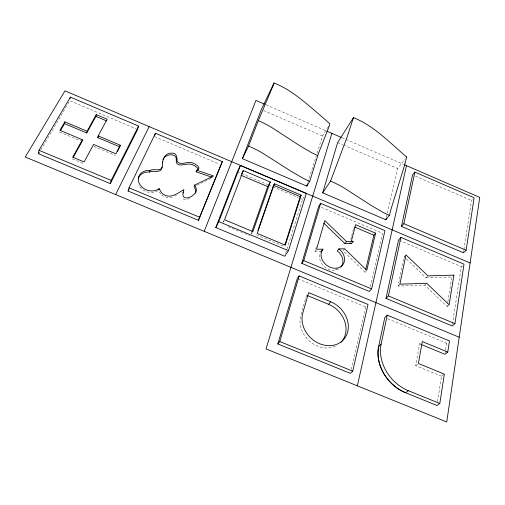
<?xml version="1.0" encoding="UTF-8"?>
<svg xmlns="http://www.w3.org/2000/svg" width="505" height="505" viewBox="0 0 505 505"><rect width="100%" height="100%" fill="white"/><g stroke="black" fill="none" stroke-linecap="round" stroke-linejoin="round"><path stroke-width="0.38" stroke-dasharray="2.52 1.89" d="M452.398 324.387L461.305 266.684L462.921 265.182M463.451 252.784L463.805 250.48M463.925 249.71L471.525 200.46L473.595 198.295M437.526 401.608L441.503 376.231L444.349 374.123M445.176 352.799L445.524 350.584M445.637 349.845L446.679 343.204L448.358 341.853M405.496 255.353L404.126 256.824L398.079 286.057L424.724 285.136L447.108 306.573L447.733 302.678M447.859 301.902L451.874 276.986L453.383 275.585M441.503 376.231L415.697 365.658L419.611 343.823L421.214 342.459M351.234 369.54L365.696 306.945L366.636 305.954M370.335 286.859L382.695 233.361L319.438 206.545M386.369 217.453L397.675 168.518L405.231 158.728M344.631 248.801L343.021 250.833L365.065 272.245L365.424 270.737M350.779 239.181L351.53 236.264M351.72 235.532L353.986 226.777M306.56 295.223L300.746 315.657A24.821 20.882 43.5 0 0 310.278 341.784A24.821 20.882 43.5 0 0 337.106 345.382M321.414 251.212L315.051 251.32L316.357 246.8M285.653 253.251L302.571 199.393L304.244 196.767M307.93 182.337L316.149 156.178M317.089 153.185L322.487 135.996L327.619 127.481M251.155 233.727L251.673 232.25M223.141 222.036L223.696 220.571M223.279 222.314L224.258 220.395M251.458 234.067L252.538 232.205M40.899 149.726L69.778 100.703L136.154 128.844M315.051 251.32L316.187 249.779M335.535 270.106L337.144 268.117M365.065 272.245L366.352 270.781M398.079 286.057L399.922 284.17M406.38 258.977L426.075 277.788L428.006 275.9M424.724 285.136L426.662 283.267M447.108 306.573L449.153 304.78M415.697 365.658L418.399 363.48M175.166 196.028L176.498 195.309M196.931 185.247L212.163 177.861M189.728 198.377C187.69 199.159 184.338 200.668 182.759 198.408M172.281 197.19L167.591 197.67L162.875 195.858A11.268 9.229 20.1 0 1 161.221 194.551M426.075 277.788L451.874 276.986M419.611 343.823L421.056 344.416M297.963 278.886L365.696 306.945M387.701 318.788L446.679 343.204M256.382 234.85L284.403 246.547M72.392 158.911L83.754 163.652M228.064 226.625L239.578 231.429M240.298 231.732L243.902 233.234M244.622 233.531L249.659 235.633M59.641 132.057L80.592 140.851M93.911 146.444L115.418 155.471M154.385 136.571L219.441 164.15M237.35 171.744L240.973 173.278M241.699 173.587L267.789 184.647M268.515 184.956L272.138 186.49M272.858 186.799L298.221 197.55M301.119 198.781L302.571 199.393M399.259 240.38L461.305 266.684M266.059 104.813L326.097 130.827M341.923 137.688L403.609 164.415M263.509 110.488L322.487 135.996M337.63 142.549L342.699 144.739M343.419 145.049L397.675 168.518M415.426 176.195L471.525 200.46M404.126 256.824L405.812 258.44M160.729 194.065L158.911 191.395M157.926 190.72A12.297 10.043 18.1 0 1 138.806 185.171M338.748 268.957A12.6 10.169 38.1 0 1 324.658 266.88A12.6 10.169 38.1 0 1 320.063 253.573"/><path stroke-width="0.76" d="M162.339 162.982L162.459 161.916M38.525 153.76L38.967 150.301L70.378 97.124L138.572 126.067L137.6 129.457L110.324 183.643L38.525 153.76L39.321 152.415M454.948 323.642L464 264.172L400.913 237.4L398.54 240.077L385.984 298.398L452.158 325.946L454.948 323.642L388.414 295.917L385.984 298.398M466.128 250.227L474.113 197.752L414.858 172.098L412.553 174.951L401.481 226.404L463.451 252.784L466.128 250.227L403.842 223.683L401.481 226.404M439.811 403.476L444.349 374.123L418.399 363.48L422.287 341.557L447.758 352.073L449.482 340.957L387.247 315.17L384.785 317.582L378.649 346.443C374.981 365.696 387.941 385.46 405.584 392.732L436.926 405.452L439.811 403.476L408.286 390.668A37.843 30.06 49.8 0 1 381.13 344.145L387.247 315.17M64.545 123.611L64.836 121.85L87.094 131.224L86.74 132.954L64.545 123.611L60.392 130.757M183.264 192.165L183.1 193.036M70.138 98.557L70.378 97.124M162.048 167.13C161.43 173.89 153.552 170.015 149.537 171.984A12.297 10.043 18.1 0 0 138.174 178.593M64.836 121.85L59.918 130.303L82.378 139.74L82.037 141.457L73.13 157.566M86.74 132.954L95.906 116.371L96.278 114.622L107.167 119.237L98.178 135.895L97.793 137.606L119.818 146.879L120.266 145.2L98.178 135.895M388.414 295.917L400.913 237.4M403.842 223.683L414.858 172.098M357.357 385.852L406.474 165.659M406.632 156.96C389.866 142.909 374.293 125.878 353.449 117.652L337.63 142.549L322.695 192.859L385.839 219.744L389.469 215.263A78.313 19.506 -65.6 0 1 391.04 209.095L403.129 170.021M406.601 157.087L406.525 157.415A67.051 14.052 -66.4 0 1 405.18 162.831L405.149 162.938M352.742 371.15L368.044 304.471L299.2 275.926L297.237 278.583L277.826 343.943L350.356 373.353L352.742 371.15L279.783 341.538L277.826 343.943M371.617 288.917L384.987 230.64L320.675 203.345L318.718 206.242L301.763 263.339L369.275 291.442L371.617 288.917L303.726 260.624L301.763 263.339M385.839 219.744L386.192 218.217M365.784 269.222L373.902 235.204L375.6 233.159L355.602 224.687L351.455 240.778L353.159 241.497L351.53 243.543L344.915 243.637L323.856 223.235M375.6 233.159L366.781 270.289L344.631 248.801L338.855 248.896L337.271 250.934A12.6 10.169 38.1 0 1 340.925 267.145M110.324 183.643L111.188 180.392L138.572 126.067M405.092 163.159L403.268 169.566M353.449 117.652L347.068 137.209L330.548 181.087L322.695 192.859M279.783 341.538L299.2 275.926M303.726 260.624L320.675 203.345M128.087 191.041L129.059 187.841L155.458 133.232L222.32 161.606L198.414 220.319L128.087 191.041L129.116 188.92M331.88 133.333L266.021 348.917L446.742 421.991L479.75 197.411L404.322 164.725M288.469 250.688L306.333 193.491L240.412 165.482L237.35 171.744L215.812 227.559L284.713 256.243L288.469 250.688L218.785 221.619L215.812 227.559M328.938 126.679L328.951 126.641A18.098 2.159 -66.4 0 0 329.923 123.769L316.9 112.438C303.707 101.227 290.388 89.41 274.045 83.009L261.35 109.553L242.394 158.671L306.756 186.074L307.457 183.833M306.756 186.074L309.71 181.383L317.765 155.628A18.47 2.317 -66.5 0 1 318.605 153.141L326.956 131.919A41.271 4.804 -66.5 0 0 327.284 131.092L328.906 126.774M284.87 245.058L300.229 196.641L301.169 195.151L274.392 183.788L273.527 185.316L300.229 196.641M301.169 195.151L285.338 245.133L257.234 233.398L274.392 183.788M154.599 135.902L155.458 133.232M149.512 172.016L150.048 170.393C153.88 168.26 160.925 172.23 162.459 166.429C162.099 160.445 164.283 152.851 171.618 153.166C176.845 152.251 177.154 157.895 177.122 161.537C180.796 166.183 188.516 160.23 193.516 163.361A11.11 8.926 22 0 1 195.372 164.213L197.815 166.006L198.926 167.849L198.635 168.91L196.805 170.248L196.148 171.833L212.125 177.274M257.916 230.413L273.274 186.055M251.932 231.517L267.713 186.604L270.263 182.034L243.29 170.589L241.624 173.928M270.263 182.034L252.898 231.587L224.58 219.757L243.29 170.589M158.747 189.747L159.132 188.693A12.335 10.056 18.2 0 1 139.355 183.637A12.335 10.056 18.2 0 1 150.048 170.393M274.045 83.009L273.319 84.903M218.785 221.619L240.412 165.482M242.394 158.671L248.548 146.027L258.314 120.632L270.036 92.971A31.127 1.218 -66.9 0 0 270.775 91.197A18.685 0.739 -66.9 0 0 273.344 84.853M204.203 231.328L255.934 100.426L264.614 104.188M198.414 220.319L222.32 161.606M196.805 170.248L213.558 175.955L194.823 185.026L194.16 186.591L195.403 189.545L195.706 191.957A6.893 5.637 22.2 0 1 195.467 193.118M162.945 159.851C164.523 154.025 177.053 152.125 176.295 160.066C175.544 169.566 187.923 161.606 192.866 164.965A11.072 8.913 22 0 1 194.722 165.81L197.152 167.597L198.263 169.44M115.658 194.558L149.158 126.616M120.266 145.2L115.853 153.798L93.57 144.436L84.108 161.966L72.707 157.213L82.378 139.74M117.444 151.506L119.477 147.542M97.793 137.606L98.911 135.529M87.094 131.224L96.278 114.622M321.414 251.212L322.941 249.161L316.559 249.262L324.803 220.578L346.525 241.586L353.159 241.497M344.915 243.637L346.525 241.586M341.02 342.276A24.821 20.882 43.5 0 0 328.578 304.307L330.743 301.788L308.599 292.635L302.779 313.15A24.966 20.951 43.4 0 0 319.387 343.627A24.966 20.951 43.4 0 0 347.629 332.151A24.966 20.951 43.4 0 0 330.743 301.788M381.13 344.145L378.649 346.443A37.616 29.965 50 0 0 405.584 392.732L408.286 390.668M447.758 352.073L444.943 354.27L421.782 344.719M196.95 171.378L196.148 171.833M307.274 295.513L328.578 304.307M459.197 337.226L25.25 157.017L64.962 90.849L470.111 262.979M38.967 150.301L111.188 180.392M129.059 187.841L199.791 217.314M349.832 242.829L351.53 243.543M95.906 116.371L106.763 120.973M354.699 227.073L373.902 235.204M240.961 175.267L267.713 186.604M389.443 215.382L389.305 215.326A78.976 50.809 10.4 0 1 382.575 212.094L371.137 205.409L344.662 188.296A87.296 50.323 17.3 0 0 338.363 184.78L337.851 184.521A70.643 41.347 17 0 0 331.236 181.383L330.548 181.087M248.548 146.027L249.249 146.33A71.584 42.275 21.3 0 1 256.048 149.549L256.572 149.815A88.476 51.396 21.4 0 1 263.111 153.444L290.886 171.163L302.792 178.063A79.045 52.886 16 0 0 309.71 181.383M326.817 131.142L341.203 137.373M258.314 120.632L258.996 120.929A69.892 43.089 21.4 0 1 265.611 124.097L266.122 124.363A86.418 52.425 21.5 0 1 272.479 127.954L299.452 145.528L311.029 152.358A76.93 53.562 15.7 0 0 317.765 155.628M194.823 185.026L196.073 187.986L196.369 190.404A6.912 5.643 22.2 0 1 196.136 191.565C192.695 198.49 179.142 202.05 183.915 190L183.757 189.728C177.855 193.068 170.355 199.267 163.456 194.286A11.299 9.242 20.2 0 1 161.303 192.487L159.132 188.693M320.782 252.096A12.6 10.169 38.1 0 1 321.085 251.641M338.855 248.896A12.65 10.188 38 0 1 342.819 264.816A12.65 10.188 38 0 1 326.476 265.081A12.65 10.188 38 0 1 322.941 249.161M453.888 275.118L449.153 304.78L426.662 283.267L399.922 284.17L405.951 254.861L428.006 275.9L453.888 275.118"/></g></svg>
